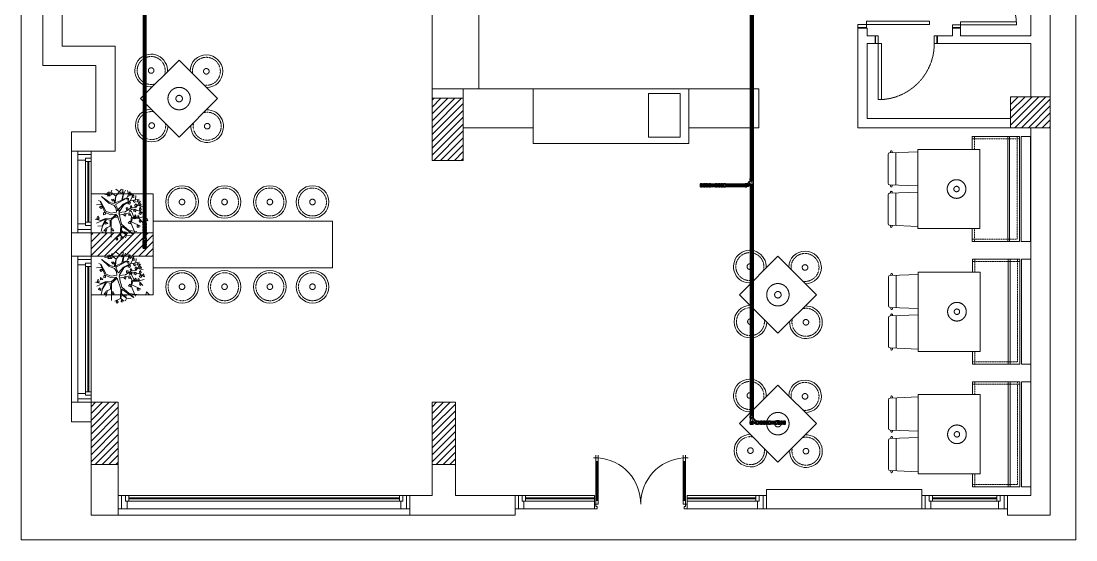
# Model space of a CAD drawing. Header units: metres. Extents: x 1587 to 89247, y -60 to 14723.
# Drawn here: x 75680 to 89247, y -60 to 6613 of the extents above; entities that cross this region are included whole.
import ezdxf

# ---------------------------------------------------------------- set-up
doc = ezdxf.new("R2010")
doc.units = ezdxf.units.M
doc.header["$LTSCALE"] = 10
for name, pattern in [('AXES', [50.8, 31.75, -6.35, 6.35, -6.35]), ('CACHE', [9.525, 6.35, -3.175]), ('Hidden', [9.525, 6.35, -3.175]), ('HIDDEN4', [0.09375, 0.0625, -0.03125]), ('xp-KFCM inline base$0$DASH9', [0.1111, 0.0741, -0.037]), ('xp-KFCM inline base$0$HIDDEN', [0.375, 0.25, -0.125])]:
    doc.linetypes.add(name, pattern=pattern)
doc.layers.get('0').update_dxf_attribs({"color": 253, "lineweight": 0})
for name, color, linetype, lineweight in [('Furniture', 7, 'Continuous', 13), ('PIPES-DRAIN-FITTINGS', 140, 'Continuous', 20), ('SN-RW', 3, 'Continuous', 5)]:
    doc.layers.add(name, color=color, linetype=linetype, lineweight=lineweight)
for name, color, linetype in [('SN-RW-32', 3, 'Continuous'), ('SN-RW-32-SingleLine', 3, 'Continuous'), ('SN-RW-thin', 7, 'Continuous')]:
    doc.layers.add(name, color=color, linetype=linetype)

# ---------------------------------------------------------------- blocks, each defined once
blk = doc.blocks.new('A$C22400238')
at = {"ltscale": 75}
for p, q in [((24, 39), (-24, 39)), ((-24, 36), (-24, 39)), ((-20, 34), (-24, 36)), ((-19, 28), (-24, 28)), ((-24, 28), (-24, 26)), ((-24, 26), (-22, 26)), ((-22, 26), (-22, 0)), ((-22, 0), (-20, 0)), ((-19, 34), (-19, 34)), ((24, 28), (19, 28)), ((20, 34), (24, 36)), ((20, 0), (22, 0)), ((22, 0), (22, 26)), ((24, 26), (22, 26)), ((24, 39), (24, 36)), ((24, 28), (24, 26))]:
    blk.add_line(p, q, dxfattribs=at)
at = {"color": 8, "ltscale": 75}
for p, q in [((-24, 39), (-24, 39)), ((24, 36), (-24, 36)), ((-22, 41), (-13, 41)), ((-22, 26), (22, 26)), ((20, 34), (-20, 34)), ((-19, 34), (-20, 34)), ((-20, 34), (-19, 33)), ((-19, 33), (-20, 32)), ((-20, 32), (-19, 32)), ((-19, 32), (-20, 31)), ((-20, 31), (-19, 31)), ((-19, 31), (-20, 30)), ((-20, 30), (-19, 30)), ((-19, 30), (-20, 30)), ((-20, 30), (-19, 29)), ((-19, 29), (-20, 28)), ((-20, 28), (-19, 28)), ((-20, 0), (20, 0)), ((18, 33), (-19, 34)), ((18, 32), (-19, 33)), ((18, 31), (-19, 32)), ((18, 30), (-19, 31)), ((18, 29), (-19, 30)), ((-19, 28), (19, 28)), ((18, 28), (-19, 29)), ((-12, 39), (-12, 39)), ((-2, 40), (-2, 39)), ((1, 41), (-1, 41)), ((2, 40), (2, 39)), ((12, 39), (12, 39)), ((22, 41), (13, 41)), ((18, 34), (20, 34)), ((20, 34), (18, 33)), ((18, 33), (20, 32)), ((20, 32), (18, 32)), ((18, 32), (20, 31)), ((20, 31), (18, 31)), ((18, 31), (20, 30)), ((20, 30), (18, 30)), ((18, 30), (20, 30)), ((20, 30), (18, 29)), ((18, 29), (20, 28)), ((20, 28), (18, 28)), ((18, 28), (19, 28)), ((24, 39), (24, 39))]:
    blk.add_line(p, q, dxfattribs=at)
for centre, radius, start, end in [((-22, 39), 1.5, 90, 180), ((-13, 39), 1.5, 0, 90), ((-1, 40), 0.75, 90, 180), ((1, 40), 0.75, 0, 90), ((13, 39), 1.5, 90, 180), ((22, 39), 1.5, 0, 90)]:
    blk.add_arc(centre, radius, start, end, dxfattribs=at)

msp = doc.modelspace()

# ---------------------------------------------------------------- hatches: boundary and pattern name
at = {"transparency": 33554687}
h = msp.add_hatch(dxfattribs=at)
h.set_pattern_fill('ANSI31', color=256, scale=500)
h.set_pattern_definition([(45, (-1212992.43, -146475.15), (-44.1941738, 44.1941738), [])])
h.paths.add_polyline_path([(80967, 4820), (81367, 4820), (81367, 5620), (80967, 5620)])
h = msp.add_hatch(dxfattribs=at)
h.set_pattern_fill('ANSI31', color=256, scale=500)
h.set_pattern_definition([(45, (-1196584.61, -149670.67), (-44.1941738, 44.1941738), [])])
h.paths.add_polyline_path([(88917, 5640), (88407, 5640), (88407, 5240), (88917, 5240)])
h = msp.add_hatch(dxfattribs=at)
h.set_pattern_fill('ANSI31', color=256, scale=500)
h.set_pattern_definition([(45, (-67148.375, 1299271.78), (-44.1941738, 44.1941738), [])])
h.paths.add_polyline_path([(76580, 3890), (76580, 3590), (77380, 3590), (77380, 3890)])
h = msp.add_hatch(dxfattribs=at)
h.set_pattern_fill('ANSI31', color=256, scale=500)
h.set_pattern_definition([(45, (-1208410.92, -154000.67), (-44.1941738, 44.1941738), [])])
h.paths.add_polyline_path([(76930, 1710), (76580, 1710), (76580, 910), (76930, 910)])
h = msp.add_hatch(dxfattribs=at)
h.set_pattern_fill('ANSI31', color=256, scale=500)
h.set_pattern_definition([(45, (-1204024.61, -154000.67), (-44.1941738, 44.1941738), [])])
h.paths.add_polyline_path([(81267, 910), (81267, 1710), (80967, 1710), (80967, 910)])

# ---------------------------------------------------------------- linework, layer by layer
for p, q in [((75680, -60), (75680, 13516)), ((89247, -60), (89247, 13516)), ((88917, 260), (88917, 9780)), ((88667, 6423), (88667, 7934)), ((80967, 7540), (80967, 5620)), ((81567, 7540), (81567, 5740)), ((80967, 6940), (80967, 5740)), ((81567, 5740), (81567, 6940)), ((75960, 6770), (75960, 6040)), ((76210, 6770), (76210, 6290)), ((86441, 6523), (86441, 5240)), ((86441, 6523), (86561, 6523)), ((86561, 6523), (86561, 6423)), ((87661, 6423), (87661, 6523)), ((87661, 6523), (87761, 6523)), ((87761, 6423), (87761, 6523)), ((86665, 6423), (86561, 6423)), ((86665, 6423), (86665, 6323)), ((87661, 6423), (87465, 6423)), ((87465, 6423), (87465, 6323)), ((88667, 6423), (87761, 6423)), ((76210, 6290), (76890, 6290)), ((76890, 6290), (76890, 4940)), ((86561, 6323), (86561, 5360)), ((86665, 6323), (86561, 6323)), ((88667, 6323), (87465, 6323)), ((88667, 5640), (88667, 6323)), ((75960, 6040), (76640, 6040)), ((76640, 6040), (76640, 5190)), ((80967, 5740), (81567, 5740)), ((82267, 5740), (81367, 5740)), ((81367, 5740), (81367, 5240)), ((81567, 5740), (85167, 5740)), ((82267, 5040), (82267, 5740)), ((82267, 5240), (82267, 5740)), ((84267, 5040), (84267, 5740)), ((85167, 5740), (84267, 5740)), ((84267, 5740), (84267, 5240)), ((85167, 5240), (85167, 5740)), ((85167, 5240), (85167, 5740)), ((81367, 5620), (80967, 5620)), ((80967, 5620), (80967, 4820)), ((81367, 4820), (81367, 5620)), ((88407, 5360), (88407, 5640)), ((88407, 5640), (88667, 5640)), ((88407, 5360), (86561, 5360)), ((76640, 5190), (76330, 5190)), ((76330, 5190), (76330, 4940)), ((81367, 5240), (82267, 5240)), ((84267, 5240), (85167, 5240)), ((88407, 5240), (86441, 5240)), ((88667, 5240), (88407, 5240)), ((88667, 510), (88667, 5240)), ((82267, 5040), (84267, 5040)), ((76890, 4940), (76330, 4940)), ((76330, 4940), (76330, 3890)), ((76409, 4940), (76409, 3890)), ((76409, 4940), (76580, 4940)), ((76409, 4898), (76580, 4898)), ((76580, 4940), (76580, 3890)), ((76409, 4826), (76509, 4826)), ((76509, 4848), (76509, 3983)), ((76509, 4848), (76580, 4848)), ((76509, 4805), (76580, 4805)), ((76538, 4805), (76538, 4026)), ((76552, 4805), (76552, 4026)), ((80967, 4820), (81367, 4820)), ((76580, 4390), (77380, 4390)), ((77380, 4390), (77380, 3090)), ((76409, 4004), (76509, 4004)), ((76509, 4026), (76580, 4026)), ((76509, 3983), (76580, 3983)), ((77380, 4040), (77380, 3440)), ((77380, 4040), (79684, 4040)), ((79684, 4040), (79684, 3440)), ((76330, 3890), (76330, 3590)), ((76330, 3890), (77380, 3890)), ((76409, 3933), (76580, 3933)), ((76409, 3890), (76580, 3890)), ((77380, 3890), (77380, 3590)), ((77380, 3890), (77380, 3590)), ((77380, 3590), (76330, 3590)), ((76330, 3590), (76330, 1710)), ((76409, 3590), (76409, 1710)), ((76409, 3590), (76580, 3590)), ((76409, 3548), (76580, 3548)), ((76580, 3590), (76580, 1710)), ((76409, 3476), (76509, 3476)), ((76509, 3498), (76509, 1803)), ((76509, 3498), (76580, 3498)), ((76509, 3455), (76580, 3455)), ((76538, 3455), (76538, 1846)), ((76552, 3455), (76552, 1846)), ((77380, 3440), (79684, 3440)), ((77380, 3090), (76580, 3090)), ((76409, 1824), (76509, 1824)), ((76509, 1846), (76580, 1846)), ((76509, 1803), (76580, 1803)), ((76330, 1710), (76330, 1460)), ((76330, 1710), (76930, 1710)), ((76409, 1753), (76580, 1753)), ((76409, 1710), (76580, 1710)), ((76930, 1710), (76930, 260)), ((80967, 510), (80967, 1710)), ((80967, 1710), (81267, 1710)), ((81267, 1710), (81267, 510)), ((76330, 1460), (76580, 1460)), ((76580, 1460), (76580, 260)), ((83073, 399), (83073, 1031)), ((83103, 399), (83103, 1031)), ((84197, 399), (84197, 1031)), ((84227, 399), (84227, 1031)), ((85267, 340), (85267, 590)), ((85267, 590), (87267, 590)), ((87267, 590), (87267, 340)), ((76930, 510), (80680, 510)), ((76930, 339), (76930, 510)), ((76973, 339), (76973, 510)), ((77023, 439), (77023, 510)), ((77023, 439), (80588, 439)), ((77044, 339), (77044, 439)), ((77066, 439), (77066, 510)), ((77066, 482), (80545, 482)), ((77066, 468), (80545, 468)), ((80545, 439), (80545, 510)), ((80566, 339), (80566, 439)), ((80588, 439), (80588, 510)), ((80638, 339), (80638, 510)), ((80680, 510), (80967, 510)), ((80680, 510), (80680, 260)), ((80680, 339), (80680, 510)), ((81267, 510), (82033, 510)), ((82033, 510), (82033, 260)), ((82033, 510), (83055, 510)), ((82033, 339), (82033, 510)), ((82076, 339), (82076, 510)), ((82126, 439), (82126, 510)), ((82126, 439), (83055, 439)), ((82147, 339), (82147, 439)), ((82169, 439), (82169, 510)), ((82169, 482), (83055, 482)), ((82169, 468), (83055, 468)), ((83055, 339), (83055, 510)), ((84245, 510), (85267, 510)), ((84245, 339), (84245, 510)), ((84245, 482), (85131, 482)), ((84245, 468), (85131, 468)), ((84245, 439), (85174, 439)), ((85131, 439), (85131, 510)), ((85153, 339), (85153, 439)), ((85174, 439), (85174, 510)), ((85224, 339), (85224, 510)), ((85267, 339), (85267, 510)), ((87267, 511), (88367, 511)), ((87267, 340), (87267, 511)), ((87310, 340), (87310, 511)), ((87359, 440), (87359, 511)), ((87359, 440), (88274, 440)), ((87381, 340), (87381, 440)), ((87402, 440), (87402, 511)), ((87402, 483), (88231, 483)), ((87402, 469), (88231, 469)), ((88231, 440), (88231, 511)), ((88253, 340), (88253, 440)), ((88274, 440), (88274, 511)), ((88324, 340), (88324, 511)), ((88367, 340), (88367, 511)), ((88667, 510), (88367, 510)), ((88367, 510), (88367, 260)), ((76930, 339), (80680, 339)), ((82033, 339), (83055, 339)), ((84245, 339), (85267, 339)), ((85267, 340), (87267, 340)), ((87267, 340), (88367, 340)), ((76930, 260), (76580, 260)), ((80680, 260), (76930, 260)), ((80680, 260), (82033, 260)), ((88917, 260), (88367, 260)), ((75680, -60), (89247, -60))]:
    msp.add_line(p, q)
at = {"linetype": 'Continuous', "transparency": 33554687}
for p, q in [((76794, 4361), (76826, 4367)), ((76797, 4390), (76795, 4361)), ((76798, 4390), (76826, 4367)), ((76580, 4298), (76584, 4288)), ((76580, 4289), (76584, 4288)), ((76888, 4131), (76881, 4086)), ((76881, 4086), (76928, 4092)), ((76888, 4131), (76929, 4092)), ((76934, 4201), (76917, 4176)), ((76917, 4176), (76947, 4166)), ((76934, 4201), (76947, 4166)), ((77142, 4101), (77139, 4071)), ((77139, 4071), (77171, 4077)), ((77142, 4101), (77171, 4077)), ((77296, 4080), (77279, 4055)), ((77296, 4080), (77310, 4045)), ((76766, 4032), (76763, 4002)), ((76763, 4002), (76794, 4008)), ((76766, 4032), (76794, 4008)), ((77279, 4055), (77310, 4045)), ((76732, 3903), (76724, 3890)), ((76732, 3903), (76737, 3890)), ((76804, 3590), (76798, 3553)), ((76798, 3553), (76845, 3558)), ((76812, 3590), (76846, 3558)), ((76893, 3483), (76877, 3458)), ((76877, 3458), (76907, 3448)), ((76893, 3483), (76907, 3448)), ((76703, 3315), (76700, 3285)), ((76700, 3285), (76732, 3291)), ((76703, 3315), (76732, 3291)), ((77079, 3384), (77076, 3354)), ((77076, 3354), (77108, 3360)), ((77079, 3384), (77108, 3360)), ((77256, 3361), (77239, 3336)), ((77239, 3336), (77269, 3326)), ((77256, 3361), (77269, 3326)), ((76692, 3184), (76675, 3159)), ((76675, 3159), (76706, 3149)), ((76692, 3184), (76706, 3149)), ((77292, 3130), (77286, 3090)), ((77292, 3130), (77333, 3091)), ((77326, 3090), (77332, 3091))]:
    msp.add_line(p, q, dxfattribs=at)
for points in [[(86553, 6530), (86553, 6613), (87363, 6613), (87363, 6568), (86441, 6568), (86441, 6530)], [(86553, 6530), (86441, 6530)], [(87761, 6529), (87761, 6603), (88481, 6603), (88481, 6563), (87661, 6563), (87661, 6529)], [(87761, 6529), (87661, 6529)], [(86671, 6323), (86745, 6323), (86745, 5603), (86705, 5603), (86705, 6423), (86671, 6423)], [(86671, 6323), (86671, 6423)], [(87459, 6423), (87425, 6423), (87425, 6323), (87459, 6323)], [(87459, 6323), (87459, 6423)], [(87912, 4963), (87912, 5128), (88370, 5128), (88370, 3778), (87912, 3778), (87912, 3943)], [(88395, 5128), (88395, 3778)], [(86862, 4919), (86862, 4936)], [(86882, 4920), (86882, 4936)], [(86932, 4504), (86932, 4922)], [(86862, 4507), (86862, 4490)], [(86882, 4506), (86882, 4490)], [(76701, 4295), (76772, 4166), (76837, 4143), (76909, 4154), (76904, 4201), (76879, 4242), (76807, 4270), (76716, 4358)], [(76714, 4358), (76814, 4283)], [(76864, 4389), (76822, 4369), (76751, 4387)], [(76899, 4361), (76849, 4404), (76804, 4418)], [(76814, 4281), (76877, 4266), (76899, 4361), (76972, 4451)], [(76834, 4410), (76849, 4438)], [(76899, 4360), (76892, 4277), (76975, 4309), (76992, 4389), (76990, 4449)], [(76944, 4418), (76899, 4449)], [(76927, 4186), (76899, 4244), (76899, 4260), (77040, 4336), (77077, 4420)], [(76929, 4186), (76995, 4258), (77087, 4305), (77127, 4393)], [(77022, 4440), (76997, 4385), (76985, 4318), (76992, 4320), (77025, 4336)], [(77060, 4387), (77050, 4434)], [(77125, 4393), (77052, 4358)], [(77153, 4313), (77155, 4371)], [(86862, 4399), (86862, 4416)], [(86882, 4400), (86882, 4416)], [(86932, 3984), (86932, 4402)], [(76714, 4254), (76649, 4248)], [(76904, 4129), (76829, 4123), (76759, 4156), (76699, 4295), (76676, 4305)], [(76937, 4150), (77000, 4250), (77087, 4299), (77200, 4322)], [(77215, 4297), (77158, 4219), (77087, 4207), (77020, 4160), (76939, 4150)], [(77173, 4240), (77248, 4227)], [(76907, 4129), (76837, 4068), (76767, 4074), (76706, 4047), (76634, 4066)], [(76912, 4115), (76839, 4055), (76839, 3832)], [(76914, 4115), (76962, 3978), (76955, 3853), (76884, 3822)], [(76944, 4113), (76972, 4002), (77125, 3869)], [(76947, 4115), (77075, 4148), (77102, 4101), (77092, 4019), (77148, 3886)], [(77263, 4133), (77200, 4172), (77120, 4193), (77100, 4189), (77070, 4166), (77100, 4162), (77135, 4084)], [(77115, 4088), (77102, 4029), (77218, 3976)], [(77198, 4076), (77132, 4074), (77115, 4090)], [(77135, 4082), (77195, 4080), (77195, 4105), (77183, 4111), (77180, 4092), (77195, 4080)], [(77260, 4101), (77190, 4080)], [(77198, 4072), (77246, 4023)], [(76767, 4064), (76651, 4015)], [(76764, 4062), (76721, 3980), (76669, 3976)], [(76762, 3943), (76827, 3976), (76824, 4053), (76777, 4060), (76726, 3980), (76709, 3908)], [(76789, 3957), (76767, 3881)], [(77122, 3869), (76975, 3976), (76970, 3920), (77035, 3861), (76970, 3906)], [(86862, 3987), (86862, 3970)], [(86882, 3986), (86882, 3970)], [(76967, 3906), (76962, 3855), (77002, 3820)], [(77022, 3824), (77035, 3859), (77092, 3851)], [(77170, 3906), (77070, 3918)], [(76704, 3485), (76774, 3356), (76839, 3332), (76912, 3344), (76907, 3391), (76882, 3432), (76809, 3459), (76719, 3547)], [(76716, 3547), (76817, 3473)], [(76867, 3578), (76824, 3559), (76754, 3577)], [(76902, 3551), (76852, 3594), (76807, 3608)], [(76817, 3471), (76879, 3455), (76902, 3551), (76975, 3641)], [(76837, 3600), (76852, 3627)], [(76902, 3549), (76894, 3467), (76977, 3498), (76995, 3578), (76992, 3639)], [(76947, 3608), (76902, 3639)], [(76930, 3375), (76902, 3434), (76902, 3449), (77042, 3526), (77080, 3610)], [(76932, 3375), (76997, 3448), (77090, 3494), (77130, 3582)], [(77025, 3629), (77000, 3575), (76987, 3508), (76995, 3510), (77027, 3526)], [(77062, 3577), (77052, 3623)], [(77128, 3582), (77055, 3547)], [(77155, 3502), (77158, 3561)], [(87917, 3385), (87917, 3550), (88375, 3550), (88375, 2200), (87917, 2200), (87917, 2365)], [(88400, 3550), (88400, 2200)], [(76716, 3444), (76651, 3438)], [(76907, 3318), (76832, 3313), (76762, 3346), (76701, 3485), (76679, 3494)], [(76940, 3340), (77002, 3440), (77090, 3489), (77203, 3512)], [(77218, 3487), (77160, 3408), (77090, 3397), (77022, 3350), (76942, 3340)], [(77175, 3430), (77250, 3416)], [(76909, 3318), (76839, 3258), (76769, 3264), (76709, 3236), (76636, 3256)], [(76914, 3305), (76842, 3244), (76842, 3021)], [(76917, 3305), (76965, 3168), (76957, 3043), (76887, 3012)], [(76947, 3303), (76975, 3191), (77128, 3058)], [(76950, 3305), (77077, 3338), (77105, 3291), (77095, 3209), (77150, 3076)], [(77266, 3323), (77203, 3361), (77123, 3383), (77102, 3379), (77072, 3356), (77102, 3352), (77138, 3274)], [(77118, 3277), (77105, 3219), (77220, 3166)], [(77200, 3266), (77135, 3264), (77118, 3279)], [(77138, 3272), (77198, 3270), (77198, 3295), (77185, 3301), (77183, 3281), (77198, 3270)], [(77263, 3291), (77193, 3270)], [(77201, 3261), (77248, 3212)], [(86867, 3341), (86867, 3358)], [(86887, 3342), (86887, 3358)], [(86937, 2926), (86937, 3344)], [(76769, 3254), (76654, 3205)], [(76767, 3252), (76724, 3170), (76671, 3166)], [(76764, 3133), (76829, 3166), (76827, 3242), (76779, 3250), (76729, 3170), (76711, 3098)], [(76792, 3146), (76769, 3070)], [(77125, 3058), (76977, 3166), (76972, 3109), (77037, 3051), (76972, 3096)], [(76970, 3096), (76965, 3045), (77005, 3010)], [(77025, 3013), (77037, 3049), (77095, 3041)], [(77173, 3096), (77072, 3107)], [(86867, 2929), (86867, 2912)], [(86887, 2928), (86887, 2912)], [(86867, 2821), (86867, 2838)], [(86887, 2822), (86887, 2838)], [(86937, 2406), (86937, 2824)], [(86867, 2409), (86867, 2392)], [(86887, 2408), (86887, 2392)], [(87917, 1808), (87917, 1973), (88375, 1973), (88375, 623), (87917, 623), (87917, 788)], [(88400, 1973), (88400, 623)], [(86867, 1764), (86867, 1781)], [(86887, 1765), (86887, 1781)], [(86937, 1349), (86937, 1767)], [(86867, 1351), (86867, 1334)], [(86867, 1244), (86867, 1261)], [(86887, 1351), (86887, 1334)], [(86887, 1245), (86887, 1261)], [(86937, 829), (86937, 1247)], [(86867, 831), (86867, 814)], [(86887, 831), (86887, 814)]]:
    msp.add_lwpolyline(points)
for points in [[(86441, 6530), (86441, 6523), (86553, 6523), (86553, 6530)], [(87661, 6529), (87661, 6523), (87761, 6523), (87761, 6529)], [(86671, 6423), (86665, 6423), (86665, 6323), (86671, 6323)], [(87465, 6423), (87459, 6423), (87459, 6323), (87465, 6323)], [(77218, 5616), (77713, 6111), (78208, 5616), (77713, 5121)], [(80967, 5620), (81367, 5620), (81367, 4820), (80967, 4820)], [(88407, 5640), (88917, 5640), (88917, 5240), (88407, 5240)], [(87912, 5098), (87942, 5098), (87942, 5128), (87912, 5128)], [(88522, 3778), (88370, 3778), (88370, 5128), (88522, 5128)], [(88662, 3778), (88662, 5128), (88662, 5128), (88662, 5128), (88542, 5128), (88542, 3778)], [(87212, 3943), (87212, 4963), (88012, 4963), (88012, 3943)], [(76819, 4393), (76804, 4408), (76787, 4403), (76797, 4387)], [(76990, 4397), (76980, 4418), (76960, 4410), (76972, 4393)], [(77087, 4373), (77095, 4395), (77080, 4408), (77072, 4389)], [(77110, 4369), (77132, 4369), (77132, 4344), (77114, 4349)], [(76727, 4221), (76711, 4234), (76689, 4219), (76708, 4202)], [(76879, 4302), (76867, 4322), (76842, 4320), (76857, 4300)], [(77032, 4211), (77054, 4211), (77054, 4186), (77035, 4191)], [(77040, 4331), (77062, 4331), (77062, 4307), (77043, 4312)], [(77086, 4278), (77070, 4287), (77052, 4263), (77074, 4256)], [(77093, 4243), (77103, 4221), (77091, 4208), (77081, 4225)], [(77144, 4278), (77146, 4298), (77126, 4307), (77124, 4286)], [(77167, 4235), (77159, 4264), (77144, 4245), (77149, 4217)], [(77200, 4301), (77180, 4307), (77168, 4289), (77188, 4283)], [(77223, 4188), (77216, 4218), (77201, 4198), (77206, 4171)], [(77211, 4266), (77202, 4248), (77217, 4232), (77226, 4251)], [(76670, 4058), (76683, 4077), (76667, 4104), (76655, 4080)], [(76765, 4150), (76750, 4150), (76742, 4141), (76742, 4121), (76762, 4125), (76765, 4137)], [(76947, 4127), (76944, 4137), (76937, 4139), (76939, 4131)], [(77021, 4105), (77026, 4127), (77010, 4137), (77002, 4116)], [(77060, 4118), (77070, 4130), (77089, 4125), (77085, 4113)], [(77160, 4183), (77144, 4192), (77126, 4168), (77148, 4161)], [(77150, 4119), (77160, 4097), (77148, 4083), (77138, 4101)], [(77230, 4148), (77214, 4157), (77195, 4133), (77217, 4126)], [(76844, 3939), (76861, 3939), (76874, 3916), (76854, 3916)], [(77093, 4028), (77078, 4038), (77059, 4014), (77081, 4006)], [(77197, 3962), (77190, 3984), (77172, 3984), (77175, 3962)], [(77211, 4057), (77221, 4035), (77209, 4022), (77199, 4039)], [(77380, 3590), (77380, 3890), (76580, 3890), (76580, 3590)], [(76777, 3923), (76761, 3931), (76746, 3916), (76761, 3909)], [(76912, 3828), (76924, 3809), (76912, 3793), (76899, 3811)], [(76967, 3838), (76980, 3832), (76980, 3806), (76965, 3818)], [(77002, 3889), (77012, 3901), (77031, 3896), (77028, 3884)], [(76822, 3582), (76807, 3598), (76789, 3592), (76799, 3577)], [(76992, 3586), (76982, 3608), (76962, 3600), (76975, 3582)], [(77090, 3563), (77097, 3584), (77082, 3598), (77075, 3578)], [(77113, 3558), (77135, 3558), (77135, 3534), (77116, 3539)], [(84919, 3093), (85414, 3588), (85909, 3093), (85414, 2598)], [(87917, 3520), (87947, 3520), (87947, 3550), (87917, 3550)], [(88527, 2200), (88375, 2200), (88375, 3550), (88527, 3550)], [(88667, 2200), (88667, 3550), (88667, 3550), (88667, 3550), (88547, 3550), (88547, 2200)], [(76729, 3411), (76714, 3423), (76692, 3409), (76711, 3392)], [(76882, 3492), (76869, 3512), (76844, 3510), (76859, 3490)], [(77034, 3400), (77056, 3400), (77056, 3376), (77037, 3381)], [(77043, 3521), (77065, 3521), (77065, 3497), (77046, 3502)], [(77089, 3467), (77073, 3477), (77054, 3452), (77076, 3445)], [(77096, 3432), (77106, 3411), (77093, 3397), (77083, 3415)], [(77147, 3467), (77148, 3488), (77129, 3497), (77127, 3476)], [(77169, 3425), (77162, 3454), (77147, 3434), (77152, 3407)], [(77203, 3491), (77183, 3496), (77170, 3479), (77190, 3473)], [(77226, 3378), (77218, 3407), (77203, 3388), (77208, 3361)], [(77214, 3456), (77204, 3437), (77219, 3422), (77229, 3441)], [(76673, 3247), (76685, 3267), (76670, 3294), (76657, 3269)], [(76767, 3340), (76752, 3340), (76745, 3330), (76745, 3311), (76765, 3315), (76767, 3326)], [(76950, 3317), (76947, 3326), (76940, 3328), (76942, 3320)], [(77023, 3295), (77029, 3317), (77013, 3326), (77004, 3306)], [(77063, 3307), (77072, 3319), (77091, 3315), (77088, 3302)], [(77163, 3372), (77147, 3382), (77128, 3358), (77150, 3350)], [(77153, 3308), (77163, 3287), (77151, 3273), (77140, 3291)], [(77233, 3337), (77217, 3347), (77198, 3323), (77220, 3315)], [(87217, 2365), (87217, 3385), (88017, 3385), (88017, 2365)], [(76846, 3129), (76864, 3129), (76876, 3105), (76856, 3105)], [(77096, 3218), (77080, 3228), (77061, 3203), (77083, 3196)], [(77199, 3152), (77193, 3174), (77174, 3174), (77177, 3152)], [(77214, 3247), (77224, 3225), (77212, 3211), (77201, 3229)], [(76779, 3113), (76764, 3120), (76748, 3106), (76764, 3098)], [(76914, 3018), (76927, 2998), (76914, 2983), (76902, 3000)], [(76970, 3027), (76982, 3021), (76982, 2996), (76967, 3008)], [(77005, 3079), (77014, 3091), (77033, 3086), (77030, 3074)], [(84919, 1435), (85414, 1930), (85909, 1435), (85414, 940)], [(87917, 1943), (87947, 1943), (87947, 1973), (87917, 1973)], [(88527, 623), (88375, 623), (88375, 1973), (88527, 1973)], [(88667, 623), (88667, 1973), (88667, 1973), (88667, 1973), (88547, 1973), (88547, 623)], [(87217, 788), (87217, 1808), (88017, 1808), (88017, 788)], [(76930, 1710), (76580, 1710), (76580, 910), (76930, 910)], [(81267, 910), (80967, 910), (80967, 1710), (81267, 1710)], [(83073, 947), (83103, 947), (83103, 995), (83073, 995)], [(83073, 947), (83103, 947), (83103, 995), (83073, 995)], [(84227, 947), (84197, 947), (84197, 995), (84227, 995)], [(84227, 947), (84197, 947), (84197, 995), (84227, 995)], [(83091, 947), (83091, 446), (83085, 446), (83085, 947)], [(84209, 947), (84209, 446), (84215, 446), (84215, 947)], [(83073, 399), (83103, 399), (83103, 446), (83073, 446)], [(84227, 399), (84197, 399), (84197, 446), (84227, 446)], [(83091, 339), (83055, 339), (83055, 399), (83073, 399), (83073, 369), (83091, 369)], [(84209, 339), (84245, 339), (84245, 399), (84227, 399), (84227, 369), (84209, 369)]]:
    msp.add_lwpolyline(points, close=True)
at = {"linetype": 'xp-KFCM inline base$0$HIDDEN'}
for points in [[(87942, 4963), (87942, 5098), (88492, 5098), (88492, 3808), (87942, 3808), (87942, 3943)], [(87947, 3385), (87947, 3520), (88497, 3520), (88497, 2230), (87947, 2230), (87947, 2365)], [(87947, 1808), (87947, 1943), (88497, 1943), (88497, 653), (87947, 653), (87947, 788)]]:
    msp.add_lwpolyline(points, dxfattribs=at)
for points in [[(88492, 5098), (88492, 5128), (88522, 5128), (88522, 5098)], [(87912, 3808), (87942, 3808), (87942, 3778), (87912, 3778)], [(88497, 3520), (88497, 3550), (88527, 3550), (88527, 3520)], [(87917, 2230), (87947, 2230), (87947, 2200), (87917, 2200)], [(88497, 1943), (88497, 1973), (88527, 1973), (88527, 1943)], [(87917, 653), (87947, 653), (87947, 623), (87917, 623)]]:
    msp.add_lwpolyline(points, close=True, dxfattribs=at)
for points in [[(87212, 4933), (86851, 4919, 0.402552), (86832, 4899), (86832, 4527, 0.402552), (86851, 4507), (87212, 4493)], [(87212, 4413), (86851, 4399, 0.402552), (86832, 4379), (86832, 4007, 0.402552), (86851, 3987), (87212, 3973)], [(87217, 3355), (86856, 3341, 0.402552), (86837, 3321), (86837, 2949, 0.402552), (86856, 2930), (87217, 2915)], [(87217, 2835), (86856, 2821, 0.402552), (86837, 2801), (86837, 2429, 0.402552), (86856, 2410), (87217, 2395)], [(87217, 1778), (86856, 1763, 0.402552), (86837, 1743), (86837, 1372, 0.402552), (86856, 1352), (87217, 1337)], [(87217, 1258), (86856, 1243, 0.402552), (86837, 1223), (86837, 852, 0.402552), (86856, 832), (87217, 817)], [(83650, 399, 0.394609), (83103, 995), (83041, 995)], [(83650, 399, -0.394609), (84197, 995), (84259, 995)]]:
    msp.add_lwpolyline(points, format="xyb")
at = {"linetype": 'Hidden', "ltscale": 100}
for centre, radius in [((77353, 5977), 36), ((78063, 5967), 36), ((77713, 5616), 144), ((77713, 5616), 42), ((77360, 5269), 36), ((78074, 5261), 36), ((87712, 4453), 120), ((87712, 4453), 35), ((77750, 4286), 36), ((78297, 4286), 36), ((78880, 4286), 36), ((79428, 4286), 36), ((85053, 3455), 36), ((85763, 3444), 36), ((77750, 3196), 36), ((78297, 3196), 36), ((78880, 3196), 36), ((79428, 3196), 36), ((85414, 3093), 144), ((85414, 3093), 42), ((87717, 2875), 120), ((87717, 2875), 35), ((85061, 2747), 36), ((85775, 2739), 36), ((85053, 1797), 36), ((85763, 1786), 36), ((85414, 1435), 144), ((85414, 1435), 42), ((87717, 1298), 120), ((87717, 1298), 35), ((85061, 1088), 36), ((85775, 1081), 36)]:
    msp.add_circle(centre, radius, dxfattribs=at)
for centre in [(77750, 4286), (78297, 4286), (78880, 4286), (79428, 4286), (77750, 3196), (78297, 3196), (78880, 3196), (79428, 3196)]:
    msp.add_circle(centre, 210)
at = {"linetype": 'xp-KFCM inline base$0$DASH9'}
for centre in [(77750, 4286), (78297, 4286), (78880, 4286), (79428, 4286), (77750, 3196), (78297, 3196), (78880, 3196), (79428, 3196)]:
    msp.add_circle(centre, 180, dxfattribs=at)
at = {"linetype": 'HIDDEN4'}
for centre, start, end in [((87761, 6562), 3.2732, 90), ((86704, 6323), 273.2732, 0)]:
    msp.add_arc(centre, 721, start, end, dxfattribs=at)
for centre, radius, start, end in [((77353, 5977), 210, 355.0361, 274.9639), ((78063, 5967), 210, 271.2717, 178.7283), ((77360, 5269), 210, 91.3496, 358.6504), ((78074, 5261), 210, 177.1474, 92.8526), ((86872, 4936), 10, 0, 180), ((86872, 4490), 10, 180, 0), ((86872, 4416), 10, 0, 180), ((86872, 3970), 10, 180, 0), ((85053, 3455), 210, 355.0361, 274.9639), ((85763, 3444), 210, 271.2717, 178.7283), ((86877, 3358), 10, 0, 180), ((85061, 2747), 210, 91.3496, 358.6504), ((85775, 2739), 210, 177.1474, 92.8526), ((86877, 2912), 10, 180, 0), ((86877, 2838), 10, 0, 180), ((86877, 2392), 10, 180, 0), ((85053, 1797), 210, 355.0361, 274.9639), ((85763, 1786), 210, 271.2717, 178.7283), ((86877, 1781), 10, 0, 180), ((85061, 1088), 210, 91.3496, 358.6504), ((85775, 1081), 210, 177.1474, 92.8526), ((86877, 1334), 10, 180, 0), ((86877, 1261), 10, 0, 180), ((86877, 814), 10, 180, 0)]:
    msp.add_arc(centre, radius, start, end)
at = {"linetype": 'xp-KFCM inline base$0$DASH9'}
for centre, start, end in [((77353, 5977), 341.7159, 288.2841), ((78063, 5967), 261.2498, 188.7502), ((77360, 5269), 81.3609, 8.6391), ((78074, 5261), 165.1182, 104.8818), ((85053, 3455), 341.7159, 288.2841), ((85763, 3444), 261.2498, 188.7502), ((85061, 2747), 81.3609, 8.6391), ((85775, 2739), 165.1182, 104.8818), ((85053, 1797), 341.7159, 288.2841), ((85763, 1786), 261.2498, 188.7502), ((85061, 1088), 81.3609, 8.6391), ((85775, 1081), 165.1182, 104.8818)]:
    msp.add_arc(centre, 180, start, end, dxfattribs=at)
at = {"layer": 'Furniture', "lineweight": 9}
msp.add_lwpolyline([(84159, 5683), (83748, 5683), (83748, 5119), (84159, 5119)], close=True, dxfattribs=at)
at = {"layer": 'SN-RW', "lineweight": 35}
for p, q in [((84418, 4485), (84418, 4517)), ((84441, 4517), (84441, 4485)), ((84475, 4519), (84459, 4519)), ((84475, 4482), (84459, 4482)), ((84490, 4519), (84506, 4519)), ((84490, 4482), (84506, 4482)), ((84524, 4517), (84524, 4485)), ((84547, 4485), (84547, 4517)), ((84610, 4485), (84610, 4517)), ((84633, 4517), (84633, 4485)), ((84667, 4519), (84651, 4519)), ((84667, 4482), (84651, 4482)), ((84682, 4519), (84698, 4519)), ((84682, 4482), (84698, 4482)), ((84716, 4517), (84716, 4485)), ((84739, 4485), (84739, 4517)), ((84991, 4517), (84991, 4485)), ((85014, 4517), (85014, 4485)), ((85020, 4519), (85043, 4497)), ((85020, 4519), (85043, 4497)), ((85061, 4560), (85036, 4536)), ((85059, 4513), (85036, 4536)), ((85036, 4536), (85059, 4513)), ((85062, 4515), (85059, 4513)), ((85062, 4589), (85094, 4589)), ((85094, 4566), (85062, 4566)), ((85094, 4512), (85062, 4512)), ((85062, 4489), (85094, 4489)), ((77251, 3954), (77251, 3970)), ((77251, 3939), (77251, 3923)), ((77285, 4011), (77253, 4011)), ((77253, 3988), (77285, 3988)), ((77287, 3954), (77287, 3970)), ((77287, 3939), (77287, 3923)), ((77253, 3906), (77285, 3906)), ((77285, 3883), (77253, 3883)), ((77285, 3819), (77253, 3819)), ((77251, 3762), (77251, 3779)), ((77251, 3748), (77251, 3731)), ((77253, 3796), (77285, 3796)), ((77253, 3714), (77285, 3714)), ((77285, 3691), (77253, 3691)), ((77287, 3762), (77287, 3779)), ((77287, 3748), (77287, 3731)), ((85094, 1535), (85062, 1535)), ((85062, 1512), (85094, 1512)), ((85094, 1506), (85119, 1482)), ((85062, 1458), (85094, 1458)), ((85094, 1435), (85062, 1435)), ((85094, 1462), (85096, 1459)), ((85119, 1482), (85096, 1459)), ((85119, 1482), (85096, 1459)), ((85112, 1443), (85135, 1466)), ((85135, 1466), (85112, 1443)), ((85141, 1463), (85141, 1431)), ((85164, 1463), (85164, 1431)), ((85189, 1463), (85189, 1431)), ((85212, 1431), (85212, 1463)), ((85246, 1465), (85230, 1465)), ((85246, 1429), (85230, 1429)), ((85261, 1465), (85277, 1465)), ((85261, 1429), (85277, 1429)), ((85295, 1431), (85295, 1463)), ((85318, 1463), (85318, 1431)), ((85381, 1463), (85381, 1431)), ((85404, 1431), (85404, 1463)), ((85438, 1465), (85422, 1465)), ((85438, 1429), (85422, 1429)), ((85453, 1465), (85469, 1465)), ((85453, 1429), (85469, 1429)), ((85486, 1431), (85486, 1463)), ((85509, 1463), (85509, 1431))]:
    msp.add_line(p, q, dxfattribs=at)
for points in [[(84418, 4517), (84418, 4519), (84441, 4519), (84441, 4517)], [(84441, 4485), (84441, 4482), (84418, 4482), (84418, 4485)], [(84547, 4517), (84547, 4519), (84524, 4519), (84524, 4517)], [(84524, 4485), (84524, 4482), (84547, 4482), (84547, 4485)], [(84610, 4517), (84610, 4519), (84633, 4519), (84633, 4517)], [(84633, 4485), (84633, 4482), (84610, 4482), (84610, 4485)], [(84739, 4517), (84739, 4519), (84716, 4519), (84716, 4517)], [(84716, 4485), (84716, 4482), (84739, 4482), (84739, 4485)], [(84991, 4517), (84991, 4519), (85014, 4519), (85014, 4517)], [(85014, 4485), (85014, 4482), (84991, 4482), (84991, 4485)], [(85036, 4536), (85035, 4537), (85019, 4521), (85020, 4519)], [(85036, 4536), (85035, 4537), (85019, 4521), (85020, 4519)], [(85043, 4497), (85044, 4495), (85061, 4511), (85059, 4513)], [(85043, 4497), (85044, 4495), (85061, 4511), (85059, 4513)], [(85062, 4566), (85059, 4566), (85059, 4589), (85062, 4589)], [(85062, 4512), (85059, 4512), (85059, 4489), (85062, 4489)], [(85094, 4589), (85096, 4589), (85096, 4566), (85094, 4566)], [(85094, 4489), (85096, 4489), (85096, 4512), (85094, 4512)], [(77253, 4011), (77251, 4011), (77251, 3988), (77253, 3988)], [(77285, 3988), (77287, 3988), (77287, 4011), (77285, 4011)], [(77253, 3883), (77251, 3883), (77251, 3906), (77253, 3906)], [(77253, 3819), (77251, 3819), (77251, 3796), (77253, 3796)], [(77285, 3906), (77287, 3906), (77287, 3883), (77285, 3883)], [(77285, 3796), (77287, 3796), (77287, 3819), (77285, 3819)], [(77253, 3691), (77251, 3691), (77251, 3714), (77253, 3714)], [(77285, 3714), (77287, 3714), (77287, 3691), (77285, 3691)], [(85062, 1535), (85059, 1535), (85059, 1512), (85062, 1512)], [(85094, 1512), (85096, 1512), (85096, 1535), (85094, 1535)], [(85062, 1435), (85059, 1435), (85059, 1458), (85062, 1458)], [(85096, 1459), (85094, 1458), (85111, 1441), (85112, 1443)], [(85112, 1443), (85111, 1441), (85094, 1458), (85096, 1459)], [(85094, 1458), (85096, 1458), (85096, 1435), (85094, 1435)], [(85135, 1466), (85137, 1467), (85120, 1483), (85119, 1482)], [(85119, 1482), (85120, 1483), (85137, 1467), (85135, 1466)], [(85164, 1463), (85164, 1465), (85141, 1465), (85141, 1463)], [(85141, 1431), (85141, 1429), (85164, 1429), (85164, 1431)], [(85212, 1463), (85212, 1465), (85189, 1465), (85189, 1463)], [(85189, 1431), (85189, 1429), (85212, 1429), (85212, 1431)], [(85295, 1463), (85295, 1465), (85318, 1465), (85318, 1463)], [(85318, 1431), (85318, 1429), (85295, 1429), (85295, 1431)], [(85404, 1463), (85404, 1465), (85381, 1465), (85381, 1463)], [(85381, 1431), (85381, 1429), (85404, 1429), (85404, 1431)], [(85486, 1463), (85486, 1465), (85509, 1465), (85509, 1463)], [(85509, 1431), (85509, 1429), (85486, 1429), (85486, 1431)]]:
    msp.add_lwpolyline(points, dxfattribs=at)
for centre, start, end in [((84482, 4501), 270, 90), ((84674, 4501), 90, 270), ((77269, 3947), 180, 0), ((77269, 3755), 0, 180), ((85253, 1447), 270, 90), ((85445, 1447), 90, 270)]:
    msp.add_arc(centre, 16, start, end, dxfattribs=at)
at = {"layer": 'SN-RW', "lineweight": 35, "ltscale": 1.032}
for centre, radius, start, end in [((85014, 4526), 9, 270, 315), ((85014, 4526), 41, 270, 315), ((85058, 4562), 3.2, 315, 0), ((85097, 1508), 3.2, 180, 225), ((85141, 1472), 41, 225, 270), ((85141, 1472), 9, 225, 270)]:
    msp.add_arc(centre, radius, start, end, dxfattribs=at)
at = {"layer": 'SN-RW', "lineweight": 35}
for centre, major_axis, start_param, end_param in [((84459, 4501), (0, 18.3), 2.634823, 6.789955), ((84459, 4501), (0, 16), 3.141593, 6.283185), ((84475, 4501), (0, 18.3), 3.141593, 6.283185), ((84490, 4501), (0, 18.3), 2.634823, 6.789955), ((84490, 4501), (0, 16), 3.141593, 6.283185), ((84506, 4501), (0, 18.3), 3.141593, 6.283185), ((84651, 4501), (0, 18.3), 0, 3.141593), ((84667, 4501), (0, 18.3), 5.776416, 9.931548), ((84667, 4501), (0, 16), 0, 3.141593), ((84682, 4501), (0, 18.3), 0, 3.141593), ((84698, 4501), (0, 18.3), 5.776416, 9.931548), ((84698, 4501), (0, 16), 0, 3.141593), ((77269, 3970), (-18.3, 0), 5.776416, 9.931548), ((77269, 3939), (-18.3, 0), 5.776416, 9.931548), ((77269, 3954), (-18.3, 0), 0, 3.141593), ((77269, 3970), (-16, 0), 0, 3.141593), ((77269, 3939), (-16, 0), 0, 3.141593), ((77269, 3923), (-18.3, 0), 0, 3.141593), ((77269, 3762), (-18.3, 0), 2.634823, 6.789955), ((77269, 3731), (-18.3, 0), 2.634823, 6.789955), ((77269, 3779), (-18.3, 0), 3.141593, 6.283185), ((77269, 3748), (-18.3, 0), 3.141593, 6.283185), ((77269, 3762), (-16, 0), 3.141593, 6.283185), ((77269, 3731), (-16, 0), 3.141593, 6.283185), ((85230, 1447), (0, -18.3), 5.776416, 9.931548), ((85230, 1447), (0, -16), 0, 3.141593), ((85246, 1447), (0, -18.3), 0, 3.141593), ((85261, 1447), (0, -18.3), 5.776416, 9.931548), ((85261, 1447), (0, -16), 0, 3.141593), ((85277, 1447), (0, -18.3), 0, 3.141593), ((85422, 1447), (0, -18.3), 3.141593, 6.283185), ((85438, 1447), (0, -18.3), 2.634823, 6.789955), ((85438, 1447), (0, -16), 3.141593, 6.283185), ((85453, 1447), (0, -18.3), 3.141593, 6.283185), ((85469, 1447), (0, -18.3), 2.634823, 6.789955), ((85469, 1447), (0, -16), 3.141593, 6.283185)]:
    msp.add_ellipse(centre, major_axis=major_axis, ratio=0.707107, start_param=start_param, end_param=end_param, dxfattribs=at)
at = {"layer": 'SN-RW-32', "lineweight": 35}
for p, q in [((77253, 8825), (77253, 4011)), ((77285, 8825), (77285, 4011)), ((85062, 4589), (85062, 7505)), ((85094, 4589), (85094, 7505)), ((84441, 4517), (84459, 4517)), ((84441, 4485), (84459, 4485)), ((84482, 4517), (84490, 4517)), ((84482, 4485), (84490, 4485)), ((84524, 4517), (84512, 4517)), ((84524, 4485), (84512, 4485)), ((84547, 4517), (84610, 4517)), ((84547, 4485), (84610, 4485)), ((84644, 4517), (84633, 4517)), ((84644, 4485), (84633, 4485)), ((84674, 4517), (84667, 4517)), ((84674, 4485), (84667, 4485)), ((84674, 4517), (84675, 4517)), ((84674, 4485), (84675, 4485)), ((84716, 4517), (84698, 4517)), ((84716, 4485), (84698, 4485)), ((84991, 4517), (84739, 4517)), ((84991, 4485), (84739, 4485)), ((85062, 4566), (85062, 4562)), ((85062, 4515), (85062, 4512)), ((85062, 1535), (85062, 4489)), ((85094, 4512), (85094, 4566)), ((85094, 1535), (85094, 4489)), ((77253, 3988), (77253, 3970)), ((77253, 3947), (77253, 3948)), ((77253, 3947), (77253, 3939)), ((77285, 3988), (77285, 3970)), ((77285, 3947), (77285, 3948)), ((77285, 3947), (77285, 3939)), ((77253, 3917), (77253, 3906)), ((77253, 3819), (77253, 3883)), ((77285, 3917), (77285, 3906)), ((77285, 3819), (77285, 3883)), ((77253, 3796), (77253, 3785)), ((77253, 3755), (77253, 3762)), ((77253, 3714), (77253, 3731)), ((77285, 3796), (77285, 3785)), ((77285, 3755), (77285, 3762)), ((77285, 3714), (77285, 3731)), ((85062, 1458), (85062, 1512)), ((85094, 1512), (85094, 1508)), ((85094, 1462), (85094, 1458)), ((85164, 1463), (85189, 1463)), ((85164, 1431), (85189, 1431)), ((85212, 1463), (85230, 1463)), ((85212, 1431), (85230, 1431)), ((85253, 1463), (85252, 1463)), ((85253, 1431), (85252, 1431)), ((85253, 1463), (85261, 1463)), ((85253, 1431), (85261, 1431)), ((85283, 1463), (85295, 1463)), ((85283, 1431), (85295, 1431)), ((85381, 1463), (85318, 1463)), ((85381, 1431), (85318, 1431)), ((85404, 1463), (85415, 1463)), ((85404, 1431), (85415, 1431)), ((85445, 1463), (85438, 1463)), ((85445, 1431), (85438, 1431)), ((85486, 1463), (85469, 1463)), ((85486, 1431), (85469, 1431))]:
    msp.add_line(p, q, dxfattribs=at)
at = {"layer": 'SN-RW-32-SingleLine'}
for p, q in [((77269, 8825), (77269, 4011)), ((85078, 4589), (85078, 7505)), ((84441, 4501), (84459, 4501)), ((84482, 4501), (84490, 4501)), ((84524, 4501), (84512, 4501)), ((84547, 4501), (84610, 4501)), ((84644, 4501), (84633, 4501)), ((84674, 4501), (84667, 4501)), ((84674, 4501), (84675, 4501)), ((84716, 4501), (84698, 4501)), ((84991, 4501), (84739, 4501)), ((85078, 1535), (85078, 4489)), ((77269, 3988), (77269, 3970)), ((77269, 3947), (77269, 3948)), ((77269, 3947), (77269, 3939)), ((77269, 3917), (77269, 3906)), ((77269, 3819), (77269, 3883)), ((77269, 3796), (77269, 3785)), ((77269, 3755), (77269, 3762)), ((77269, 3714), (77269, 3731)), ((85078, 2985), (85078, 3039)), ((85078, 3039), (85078, 3035)), ((85078, 2989), (85078, 2985)), ((85164, 1447), (85189, 1447)), ((85212, 1447), (85230, 1447)), ((85253, 1447), (85252, 1447)), ((85253, 1447), (85261, 1447)), ((85283, 1447), (85295, 1447)), ((85381, 1447), (85318, 1447)), ((85404, 1447), (85415, 1447)), ((85445, 1447), (85438, 1447)), ((85486, 1447), (85469, 1447))]:
    msp.add_line(p, q, dxfattribs=at)
at = {"layer": 'SN-RW-thin', "linetype": 'Continuous', "lineweight": 20}
msp.add_lwpolyline([(85062, 4564), (85064, 4560), (85070, 4557), (85078, 4554), (85070, 4535), (85064, 4521), (85062, 4515)], dxfattribs=at)
at = {"layer": 'SN-RW-thin', "linetype": 'Continuous', "lineweight": 20, "extrusion": (0, 0, -1)}
msp.add_lwpolyline([(-85094, 1510), (-85091, 1506), (-85086, 1504), (-85078, 1500), (-85086, 1481), (-85091, 1467), (-85094, 1462)], dxfattribs=at)
at = {"layer": 'SN-RW-thin', "linetype": 'CACHE', "lineweight": 20}
for centre, start, end in [((84482, 4501), 90, 270), ((84674, 4501), 270, 90), ((77269, 3947), 0, 180), ((77269, 3755), 180, 0), ((85253, 1447), 90, 270), ((85445, 1447), 270, 90)]:
    msp.add_arc(centre, 16, start, end, dxfattribs=at)
at = {"layer": 'SN-RW-thin', "linetype": 'AXES', "lineweight": 20, "ltscale": 1.032}
for centre, start, end in [((85014, 4526), 270, 315), ((85141, 1472), 225, 270)]:
    msp.add_arc(centre, 25, start, end, dxfattribs=at)

# ---------------------------------------------------------------- block references
at = {"layer": 'PIPES-DRAIN-FITTINGS', "lineweight": 9, "xscale": 0.8, "yscale": 0.8, "zscale": 0.8, "rotation": 180}
msp.add_blockref('A$C22400238', (85078, 1456), dxfattribs=at)

doc.saveas('drawing.dxf')
